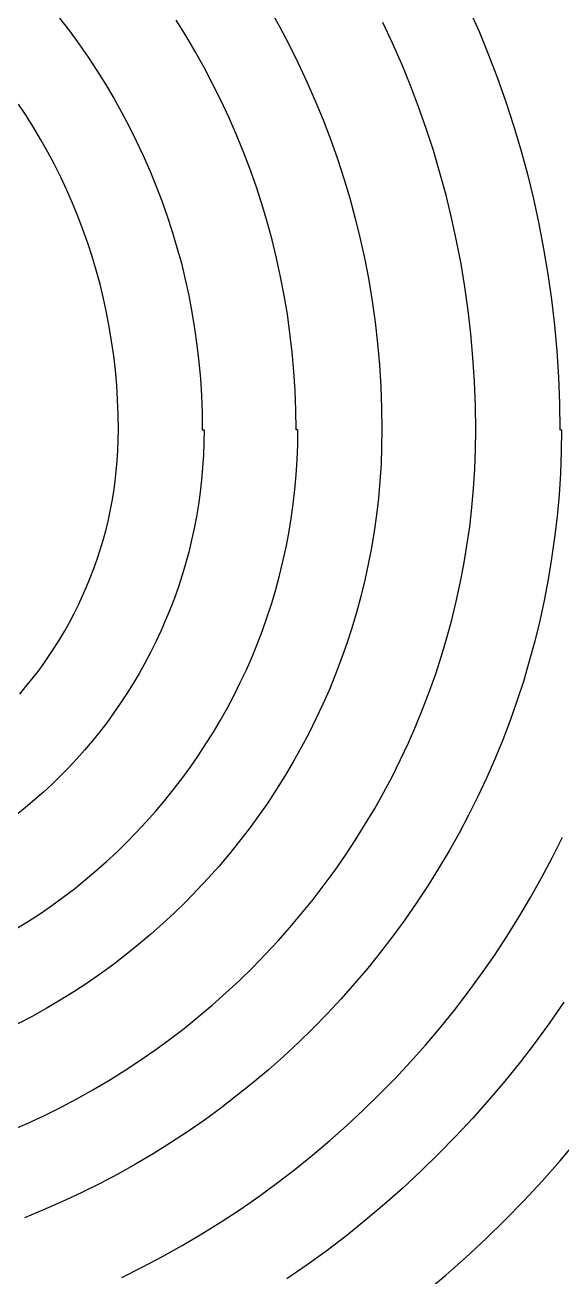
# Model space of a CAD drawing. Extents: x 0 to 82.9, y 0 to 81.
# Drawn here: x 45.73 to 51.45, y 31.46 to 44.82 of the extents above; entities that cross this region are included whole.
import ezdxf

# ---------------------------------------------------------------- set-up
doc = ezdxf.new("R2010")
doc.units = 0
doc.layers.get('0').update_dxf_attribs({"linetype": 'CONTINUOUS'})

msp = doc.modelspace()

# ---------------------------------------------------------------- linework, layer by layer
at = {"color": 0}
for p, q in [((46.0968, 44.891), (46.2015, 44.7559)), ((47.4405, 44.7065), (47.3371, 44.8716)), ((48.3334, 44.9915), (48.4396, 44.8014)), ((50.4582, 44.9915), (50.5658, 44.7492)), ((46.2015, 44.7559), (46.3021, 44.6169)), ((48.4396, 44.8014), (48.5415, 44.607)), ((49.6439, 44.6236), (49.5406, 44.8441)), ((50.5658, 44.7492), (50.6663, 44.5022)), ((46.3021, 44.6169), (46.3998, 44.4761)), ((47.541, 44.5368), (47.4405, 44.7065)), ((48.5415, 44.607), (48.6392, 44.4115)), ((49.7417, 44.4003), (49.6439, 44.6236)), ((46.3998, 44.4761), (46.4936, 44.3329)), ((47.6359, 44.366), (47.541, 44.5368)), ((50.6663, 44.5022), (50.7615, 44.2528)), ((47.727, 44.1925), (47.6359, 44.366)), ((48.6392, 44.4115), (48.7317, 44.2129)), ((49.8341, 44.1745), (49.7417, 44.4003)), ((46.4936, 44.3329), (46.5847, 44.1882)), ((48.7317, 44.2129), (48.8213, 44.0119)), ((50.7615, 44.2528), (50.8512, 44.0009)), ((46.5847, 44.1882), (46.6729, 44.0394)), ((47.8151, 44.0161), (47.727, 44.1925)), ((49.9209, 43.9455), (49.8341, 44.1745)), ((45.7412, 43.852), (45.6586, 43.9759)), ((46.6729, 44.0394), (46.7568, 43.8891)), ((47.8991, 43.8369), (47.8151, 44.0161)), ((48.8213, 44.0119), (48.9038, 43.8079)), ((50.0034, 43.7141), (49.9209, 43.9455)), ((50.8512, 44.0009), (50.9337, 43.7459)), ((45.8212, 43.7236), (45.7412, 43.852)), ((46.7568, 43.8891), (46.8369, 43.7374)), ((47.9778, 43.6563), (47.8991, 43.8369)), ((48.9038, 43.8079), (48.9825, 43.6026)), ((45.8971, 43.5942), (45.8212, 43.7236)), ((46.8369, 43.7374), (46.9138, 43.5818)), ((50.0793, 43.4799), (50.0034, 43.7141)), ((50.9337, 43.7459), (51.011, 43.4869)), ((45.9701, 43.4633), (45.8971, 43.5942)), ((46.9138, 43.5818), (46.9868, 43.4262)), ((48.0536, 43.4728), (47.9778, 43.6563)), ((48.9825, 43.6026), (49.0569, 43.3931)), ((46.0403, 43.3296), (45.9701, 43.4633)), ((46.9868, 43.4262), (47.0574, 43.2675)), ((48.1238, 43.2883), (48.0536, 43.4728)), ((50.1495, 43.2428), (50.0793, 43.4799)), ((51.011, 43.4869), (51.0812, 43.2262)), ((46.1077, 43.1945), (46.0403, 43.3296)), ((48.1902, 43.101), (48.1238, 43.2883)), ((49.0569, 43.3931), (49.1243, 43.1821)), ((46.1726, 43.0583), (46.1077, 43.1945)), ((47.0574, 43.2675), (47.1219, 43.1063)), ((49.1243, 43.1821), (49.1878, 42.9701)), ((50.2144, 43.0029), (50.1495, 43.2428)), ((51.0812, 43.2262), (51.1457, 42.9645)), ((46.2333, 42.9189), (46.1726, 43.0583)), ((47.1219, 43.1063), (47.184, 42.9436)), ((48.2505, 42.9108), (48.1902, 43.101)), ((50.2737, 42.762), (50.2144, 43.0029)), ((46.2897, 42.7799), (46.2333, 42.9189)), ((47.184, 42.9436), (47.2419, 42.7799)), ((48.3087, 42.7193), (48.2505, 42.9108)), ((49.1878, 42.9701), (49.2471, 42.7535)), ((51.1457, 42.9645), (51.2039, 42.6985)), ((46.3448, 42.6364), (46.2897, 42.7799)), ((47.2419, 42.7799), (47.2969, 42.6145)), ((49.2471, 42.7535), (49.2993, 42.5372)), ((50.3273, 42.5178), (50.2737, 42.762)), ((46.3959, 42.4931), (46.3448, 42.6364)), ((47.2969, 42.6145), (47.3467, 42.4462)), ((48.3609, 42.5263), (48.3087, 42.7193)), ((51.2039, 42.6985), (51.2547, 42.4311)), ((46.4425, 42.3485), (46.3959, 42.4931)), ((48.4092, 42.3305), (48.3609, 42.5263)), ((49.2993, 42.5372), (49.3476, 42.3168)), ((50.3742, 42.2727), (50.3273, 42.5178)), ((46.4855, 42.2025), (46.4425, 42.3485)), ((47.3467, 42.4462), (47.3936, 42.2769)), ((51.2547, 42.4311), (51.3002, 42.1612)), ((46.5268, 42.0536), (46.4855, 42.2025)), ((47.3936, 42.2769), (47.4349, 42.1047)), ((48.4519, 42.1337), (48.4092, 42.3305)), ((49.3476, 42.3168), (49.3903, 42.0963)), ((50.4155, 42.0261), (50.3742, 42.2727)), ((47.4349, 42.1047), (47.4719, 41.9322)), ((48.4904, 41.935), (48.4519, 42.1337)), ((49.3903, 42.0963), (49.4259, 41.873)), ((51.3002, 42.1612), (51.3373, 41.8895)), ((46.5624, 41.9033), (46.5268, 42.0536)), ((48.5235, 41.7354), (48.4904, 41.935)), ((50.45, 41.7752), (50.4155, 42.0261)), ((46.5956, 41.753), (46.5624, 41.9033)), ((47.4719, 41.9322), (47.5051, 41.7572)), ((49.4259, 41.873), (49.4577, 41.6486)), ((51.3373, 41.8895), (51.369, 41.6154)), ((46.6245, 41.6003), (46.5956, 41.753)), ((47.5051, 41.7572), (47.5354, 41.5823)), ((48.551, 41.5325), (48.5235, 41.7354)), ((50.479, 41.5244), (50.45, 41.7752)), ((46.6506, 41.4457), (46.6245, 41.6003)), ((47.5354, 41.5823), (47.5601, 41.4045)), ((49.4577, 41.6486), (49.4841, 41.4211)), ((51.369, 41.6154), (51.3941, 41.3399)), ((46.6729, 41.2916), (46.6506, 41.4457)), ((47.5601, 41.4045), (47.5795, 41.2267)), ((48.5743, 41.3286), (48.551, 41.5325)), ((49.4841, 41.4211), (49.5046, 41.1939)), ((50.5008, 41.2708), (50.479, 41.5244)), ((46.6908, 41.1357), (46.6729, 41.2916)), ((48.5923, 41.1233), (48.5743, 41.3286)), ((50.5174, 41.0161), (50.5008, 41.2708)), ((51.3941, 41.3399), (51.4117, 41.0616)), ((46.7046, 40.9773), (46.6908, 41.1357)), ((47.5795, 41.2267), (47.5961, 41.0464)), ((49.5046, 41.1939), (49.5198, 40.9635)), ((47.5961, 41.0464), (47.607, 40.8658)), ((48.6061, 40.9166), (48.5923, 41.1233)), ((50.5273, 40.7582), (50.5174, 41.0161)), ((51.4117, 41.0616), (51.423, 40.7818)), ((46.7141, 40.8189), (46.7046, 40.9773)), ((47.607, 40.8658), (47.6155, 40.6823)), ((48.6145, 40.7088), (48.6061, 40.9166)), ((49.5198, 40.9635), (49.5282, 40.7321)), ((46.7212, 40.6605), (46.7141, 40.8189)), ((49.5282, 40.7321), (49.5307, 40.5007)), ((50.5312, 40.5007), (50.5273, 40.7582)), ((51.423, 40.7818), (51.4255, 40.5007)), ((46.7222, 40.5007), (46.7212, 40.6605)), ((47.6155, 40.6823), (47.6169, 40.5007)), ((48.617, 40.5007), (48.6145, 40.7088)), ((46.7212, 40.3888), (46.7222, 40.5007)), ((46.7222, 40.5007), (46.7222, 40.5007)), ((47.6169, 40.5007), (47.6359, 40.5007)), ((47.6359, 40.5007), (47.6345, 40.3655)), ((48.6364, 40.5007), (48.617, 40.5007)), ((48.635, 40.3394), (48.6364, 40.5007)), ((49.5307, 40.5007), (49.5282, 40.3158)), ((50.5284, 40.2911), (50.5312, 40.5007)), ((50.5312, 40.5007), (50.5312, 40.5007)), ((50.5312, 40.5007), (50.5312, 40.5007)), ((50.5312, 40.5007), (50.5312, 40.5007)), ((50.5312, 40.5007), (50.5312, 40.5007)), ((50.5312, 40.5007), (50.5312, 40.5007)), ((50.5312, 40.5007), (50.5312, 40.5007)), ((50.5312, 40.5007), (50.5312, 40.5007)), ((50.5312, 40.5007), (50.5312, 40.5007)), ((50.5312, 40.5007), (50.5312, 40.5007)), ((50.5312, 40.5007), (50.5312, 40.5007)), ((50.5312, 40.5007), (50.5312, 40.5007)), ((50.5312, 40.5007), (50.5312, 40.5007)), ((50.5312, 40.5007), (50.5312, 40.5007)), ((50.5312, 40.5007), (50.5312, 40.5007)), ((50.5312, 40.5007), (50.5312, 40.5007)), ((50.5312, 40.5007), (50.5312, 40.5007)), ((50.5312, 40.5007), (50.5312, 40.5007)), ((50.5312, 40.5007), (50.5312, 40.5007)), ((50.5312, 40.5007), (50.5312, 40.5007)), ((50.5312, 40.5007), (50.5312, 40.5007)), ((50.5312, 40.5007), (50.5312, 40.5007)), ((50.5312, 40.5007), (50.5312, 40.5007)), ((50.5312, 40.5007), (50.5312, 40.5007)), ((50.5312, 40.5007), (50.5312, 40.5007)), ((50.5312, 40.5007), (50.5312, 40.5007)), ((50.5312, 40.5007), (50.5312, 40.5007)), ((50.5312, 40.5007), (50.5312, 40.5007)), ((50.5312, 40.5007), (50.5312, 40.5007)), ((50.5312, 40.5007), (50.5312, 40.5007)), ((50.5312, 40.5007), (50.5312, 40.5007)), ((50.5312, 40.5007), (50.5312, 40.5007)), ((50.5312, 40.5007), (50.5312, 40.5007)), ((50.5312, 40.5007), (50.5312, 40.5007)), ((50.5312, 40.5007), (50.5312, 40.5007)), ((50.5312, 40.5007), (50.5312, 40.5007)), ((50.5312, 40.5007), (50.5312, 40.5007)), ((50.5312, 40.5007), (50.5312, 40.5007)), ((50.5312, 40.5007), (50.5312, 40.5007)), ((50.5312, 40.5007), (50.5312, 40.5007)), ((50.5312, 40.5007), (50.5312, 40.5007)), ((50.5312, 40.5007), (50.5312, 40.5007)), ((50.5312, 40.5007), (50.5312, 40.5007)), ((50.5312, 40.5007), (50.5312, 40.5007)), ((50.5312, 40.5007), (50.5312, 40.5007)), ((50.5312, 40.5007), (50.5312, 40.5007)), ((50.5312, 40.5007), (50.5312, 40.5007)), ((50.5312, 40.5007), (50.5312, 40.5007)), ((50.5312, 40.5007), (50.5312, 40.5007)), ((50.5312, 40.5007), (50.5312, 40.5007)), ((50.5312, 40.5007), (50.5312, 40.5007)), ((50.5312, 40.5007), (50.5312, 40.5007)), ((50.5312, 40.5007), (50.5312, 40.5007)), ((50.5312, 40.5007), (50.5312, 40.5007)), ((50.5312, 40.5007), (50.5312, 40.5007)), ((50.5312, 40.5007), (50.5312, 40.5007)), ((50.5312, 40.5007), (50.5312, 40.5007)), ((50.5312, 40.5007), (50.5312, 40.5007)), ((50.5312, 40.5007), (50.5312, 40.5007)), ((50.5312, 40.5007), (50.5312, 40.5007)), ((50.5312, 40.5007), (50.5312, 40.5007)), ((50.5312, 40.5007), (50.5312, 40.5007)), ((50.5312, 40.5007), (50.5312, 40.5007)), ((50.5312, 40.5007), (50.5312, 40.5007)), ((50.5312, 40.5007), (50.5312, 40.5007)), ((51.4255, 40.5007), (51.4449, 40.5007)), ((51.4449, 40.5007), (51.4421, 40.2678)), ((46.7169, 40.2788), (46.7212, 40.3888)), ((47.6345, 40.3655), (47.6306, 40.2318)), ((48.6283, 40.1807), (48.635, 40.3394)), ((46.7099, 40.1683), (46.7169, 40.2788)), ((47.6306, 40.2318), (47.6208, 40.0981)), ((49.5282, 40.3158), (49.5226, 40.1341)), ((50.5202, 40.083), (50.5284, 40.2911)), ((51.4421, 40.2678), (51.4339, 40.036)), ((46.7004, 40.0597), (46.7099, 40.1683)), ((47.6208, 40.0981), (47.6098, 39.9658)), ((48.6184, 40.0209), (48.6283, 40.1807)), ((49.5226, 40.1341), (49.5102, 39.9535)), ((50.5079, 39.8762), (50.5202, 40.083)), ((46.6729, 39.8445), (46.688, 39.9521)), ((46.688, 39.9521), (46.7004, 40.0597)), ((47.6098, 39.9658), (47.5947, 39.8364)), ((48.6047, 39.8653), (48.6184, 40.0209)), ((49.5102, 39.9535), (49.4951, 39.7729)), ((51.4339, 40.036), (51.4188, 39.806)), ((46.6563, 39.7387), (46.6729, 39.8445)), ((47.5947, 39.8364), (47.5767, 39.7055)), ((48.587, 39.7083), (48.6047, 39.8653)), ((50.4885, 39.6709), (50.5079, 39.8762)), ((51.4188, 39.806), (51.398, 39.5774)), ((46.6355, 39.6325), (46.6563, 39.7387)), ((47.5767, 39.7055), (47.5548, 39.5774)), ((48.5648, 39.5538), (48.587, 39.7083)), ((49.4951, 39.7729), (49.4743, 39.5951)), ((50.4666, 39.467), (50.4885, 39.6709)), ((46.6122, 39.5277), (46.6355, 39.6325)), ((47.5548, 39.5774), (47.5297, 39.449)), ((48.5401, 39.3996), (48.5648, 39.5538)), ((49.4743, 39.5951), (49.4496, 39.4173)), ((51.398, 39.5774), (51.3719, 39.3513)), ((46.5596, 39.3224), (46.5875, 39.4243)), ((46.5875, 39.4243), (46.6122, 39.5277)), ((47.5297, 39.449), (47.5022, 39.3224)), ((48.5098, 39.2479), (48.5401, 39.3996)), ((49.4496, 39.4173), (49.4206, 39.2409)), ((50.4377, 39.2659), (50.4666, 39.467)), ((46.5296, 39.2204), (46.5596, 39.3224)), ((47.5022, 39.3224), (47.4719, 39.1954)), ((50.4045, 39.0645), (50.4377, 39.2659)), ((51.3719, 39.3513), (51.3401, 39.1266)), ((46.4965, 39.1199), (46.5296, 39.2204)), ((47.4719, 39.1954), (47.4391, 39.0715)), ((48.4766, 39.0962), (48.5098, 39.2479)), ((49.4206, 39.2409), (49.3861, 39.0673)), ((46.4234, 38.9213), (46.4605, 39.0204)), ((46.4605, 39.0204), (46.4965, 39.1199)), ((47.4391, 39.0715), (47.4017, 38.9488)), ((48.4406, 38.946), (48.4766, 39.0962)), ((49.3861, 39.0673), (49.349, 38.8952)), ((50.3661, 38.8662), (50.4045, 39.0645)), ((51.3401, 39.1266), (51.3045, 38.9033)), ((46.3832, 38.825), (46.4234, 38.9213)), ((47.4017, 38.9488), (47.3618, 38.8264)), ((48.4008, 38.7985), (48.4406, 38.946)), ((49.349, 38.8952), (49.3078, 38.7244)), ((50.323, 38.669), (50.3661, 38.8662)), ((51.3045, 38.9033), (51.2618, 38.6814)), ((46.3419, 38.7283), (46.3832, 38.825)), ((47.3618, 38.8264), (47.3191, 38.7064)), ((48.3567, 38.651), (48.4008, 38.7985)), ((46.2509, 38.5396), (46.2979, 38.6334)), ((46.2979, 38.6334), (46.3419, 38.7283)), ((47.3191, 38.7064), (47.2736, 38.5865)), ((48.3087, 38.505), (48.3567, 38.651)), ((49.3078, 38.7244), (49.2608, 38.5533)), ((50.2751, 38.4736), (50.323, 38.669)), ((51.2618, 38.6814), (51.2135, 38.4623)), ((46.203, 38.4471), (46.2509, 38.5396)), ((47.2253, 38.4694), (47.1745, 38.3536)), ((47.2736, 38.5865), (47.2253, 38.4694)), ((48.2589, 38.3618), (48.3087, 38.505)), ((49.2608, 38.5533), (49.2111, 38.3865)), ((50.2225, 38.2806), (50.2751, 38.4736)), ((51.2135, 38.4623), (51.1598, 38.2461)), ((46.0982, 38.2683), (46.1504, 38.3575)), ((46.1504, 38.3575), (46.203, 38.4471)), ((47.1745, 38.3536), (47.1205, 38.2379)), ((48.2039, 38.2199), (48.2589, 38.3618)), ((49.2111, 38.3865), (49.1575, 38.2199)), ((46.0431, 38.1801), (46.0982, 38.2683)), ((47.1205, 38.2379), (47.0641, 38.1247)), ((48.1471, 38.0792), (48.2039, 38.2199)), ((49.1575, 38.2199), (49.0982, 38.0559)), ((50.1661, 38.0891), (50.2225, 38.2806)), ((51.1598, 38.2461), (51.1016, 38.0312)), ((45.9274, 38.0076), (45.9863, 38.0929)), ((45.9863, 38.0929), (46.0431, 38.1801)), ((47.0641, 38.1247), (47.0048, 38.0132)), ((48.0868, 37.9416), (48.1471, 38.0792)), ((50.104, 37.8989), (50.1661, 38.0891)), ((45.8668, 37.9236), (45.9274, 38.0076)), ((47.0048, 38.0132), (46.9441, 37.9017)), ((48.0219, 37.8037), (48.0868, 37.9416)), ((49.0982, 38.0559), (49.0375, 37.8933)), ((51.1016, 38.0312), (51.0385, 37.8174)), ((45.7369, 37.761), (45.8668, 37.9236)), ((46.8796, 37.7941), (46.8118, 37.6865)), ((46.9441, 37.9017), (46.8796, 37.7941)), ((47.9559, 37.6686), (48.0219, 37.8037)), ((49.0375, 37.8933), (48.9712, 37.7321)), ((50.038, 37.7112), (50.104, 37.8989)), ((51.0385, 37.8174), (50.9693, 37.6068)), ((45.671, 37.6809), (45.7369, 37.761)), ((46.8118, 37.6865), (46.7431, 37.5818)), ((47.8839, 37.5363), (47.9559, 37.6686)), ((48.9712, 37.7321), (48.901, 37.5737)), ((49.9678, 37.5267), (50.038, 37.7112)), ((46.7431, 37.5818), (46.6714, 37.4784)), ((47.8109, 37.404), (47.8839, 37.5363)), ((48.901, 37.5737), (48.828, 37.4163)), ((49.8934, 37.3433), (49.9678, 37.5267)), ((50.9693, 37.6068), (50.8963, 37.3987)), ((46.6714, 37.4784), (46.5984, 37.3765)), ((47.7351, 37.2759), (47.8109, 37.404)), ((48.828, 37.4163), (48.7507, 37.2622)), ((50.8963, 37.3987), (50.818, 37.192)), ((46.5212, 37.2773), (46.4425, 37.1796)), ((46.5984, 37.3765), (46.5212, 37.2773)), ((47.6553, 37.1493), (47.7351, 37.2759)), ((48.7507, 37.2622), (48.671, 37.1105)), ((49.8133, 37.163), (49.8934, 37.3433)), ((46.4425, 37.1796), (46.3613, 37.0829)), ((47.5728, 37.0223), (47.6553, 37.1493)), ((49.7293, 36.9838), (49.8133, 37.163)), ((50.818, 37.192), (50.7337, 36.988)), ((46.3613, 37.0829), (46.2788, 36.9895)), ((47.4871, 36.8998), (47.5728, 37.0223)), ((48.671, 37.1105), (48.587, 36.9605)), ((46.1931, 36.8984), (46.1049, 36.8088)), ((46.2788, 36.9895), (46.1931, 36.8984)), ((47.3989, 36.7785), (47.4871, 36.8998)), ((48.587, 36.9605), (48.4988, 36.8131)), ((49.6425, 36.8074), (49.7293, 36.9838)), ((50.7337, 36.988), (50.6455, 36.7866)), ((46.1049, 36.8088), (46.0156, 36.7206)), ((47.3082, 36.66), (47.3989, 36.7785)), ((48.4988, 36.8131), (48.4078, 36.667)), ((49.5501, 36.6339), (49.6425, 36.8074)), ((50.6455, 36.7866), (50.5534, 36.5883)), ((45.9246, 36.6353), (45.8294, 36.5524)), ((46.0156, 36.7206), (45.9246, 36.6353)), ((47.2144, 36.5442), (47.3082, 36.66)), ((48.4078, 36.667), (48.314, 36.5234)), ((49.4552, 36.4628), (49.5501, 36.6339)), ((45.7345, 36.4712), (45.6364, 36.3926)), ((45.8294, 36.5524), (45.7345, 36.4712)), ((47.1177, 36.4299), (47.2144, 36.5442)), ((48.314, 36.5234), (48.2163, 36.383)), ((49.3543, 36.2948), (49.4552, 36.4628)), ((50.5534, 36.5883), (50.4553, 36.3911)), ((47.0186, 36.3181), (47.1177, 36.4299)), ((48.2163, 36.383), (48.1157, 36.2437)), ((50.4553, 36.3911), (50.3534, 36.1982)), ((46.8118, 36.1019), (46.9166, 36.2095)), ((46.9166, 36.2095), (47.0186, 36.3181)), ((48.1157, 36.2437), (48.0109, 36.1086)), ((49.251, 36.128), (49.3543, 36.2948)), ((50.3534, 36.1982), (50.2476, 36.008)), ((46.706, 35.9971), (46.8118, 36.1019)), ((48.0109, 36.1086), (47.9033, 35.9752)), ((49.1437, 35.9639), (49.251, 36.128)), ((51.3472, 35.9364), (51.4544, 36.1541)), ((46.5956, 35.8965), (46.706, 35.9971)), ((47.9033, 35.9752), (47.7933, 35.844)), ((49.0319, 35.8041), (49.1437, 35.9639)), ((50.2476, 36.008), (50.1357, 35.8207)), ((51.2329, 35.723), (51.3472, 35.9364)), ((46.3695, 35.6993), (46.4841, 35.7974)), ((46.4841, 35.7974), (46.5956, 35.8965)), ((47.7933, 35.844), (47.68, 35.7173)), ((48.9162, 35.6471), (49.0319, 35.8041)), ((50.1357, 35.8207), (50.02, 35.6362)), ((46.2538, 35.6059), (46.3695, 35.6993)), ((47.68, 35.7173), (47.5629, 35.5921)), ((51.1143, 35.5106), (51.2329, 35.723)), ((46.1352, 35.5148), (46.2538, 35.6059)), ((47.5629, 35.5921), (47.4444, 35.4693)), ((48.7976, 35.4912), (48.9162, 35.6471)), ((50.02, 35.6362), (49.9001, 35.4542)), ((45.8914, 35.3413), (46.0142, 35.4266)), ((46.0142, 35.4266), (46.1352, 35.5148)), ((47.4444, 35.4693), (47.322, 35.3494)), ((48.6752, 35.3399), (48.7976, 35.4912)), ((49.9001, 35.4542), (49.7762, 35.275)), ((50.9916, 35.3025), (51.1143, 35.5106)), ((45.6378, 35.18), (45.7659, 35.2585)), ((45.7659, 35.2585), (45.8914, 35.3413)), ((47.322, 35.3494), (47.1964, 35.2337)), ((48.5496, 35.191), (48.6752, 35.3399)), ((49.7762, 35.275), (49.6478, 35.1)), ((50.8635, 35.0973), (50.9916, 35.3025)), ((47.1964, 35.2337), (47.0697, 35.1207)), ((48.4202, 35.0449), (48.5496, 35.191)), ((46.9388, 35.0104), (46.8051, 34.903)), ((47.0697, 35.1207), (46.9388, 35.0104)), ((48.2879, 34.903), (48.4202, 35.0449)), ((49.6478, 35.1), (49.5155, 34.9278)), ((50.7298, 34.8947), (50.8635, 35.0973)), ((46.8051, 34.903), (46.67, 34.7982)), ((48.1513, 34.7624), (48.2879, 34.903)), ((49.5155, 34.9278), (49.3808, 34.7582)), ((50.5919, 34.6976), (50.7298, 34.8947)), ((46.67, 34.7982), (46.5307, 34.6976)), ((48.0124, 34.6259), (48.1513, 34.7624)), ((49.3808, 34.7582), (49.24, 34.5929)), ((46.3903, 34.5998), (46.247, 34.5061)), ((46.5307, 34.6976), (46.3903, 34.5998)), ((47.8688, 34.4937), (48.0124, 34.6259)), ((49.24, 34.5929), (49.0968, 34.4303)), ((50.45, 34.5019), (50.5919, 34.6976)), ((46.247, 34.5061), (46.1024, 34.4151)), ((47.7227, 34.3642), (47.8688, 34.4937)), ((50.304, 34.3104), (50.45, 34.5019)), ((45.9535, 34.3269), (45.8033, 34.2429)), ((46.1024, 34.4151), (45.9535, 34.3269)), ((47.5738, 34.2387), (47.7227, 34.3642)), ((49.0968, 34.4303), (48.9493, 34.2718)), ((51.471, 34.3958), (51.3211, 34.1795)), ((45.8033, 34.2429), (45.6516, 34.1629)), ((47.4225, 34.1161), (47.5738, 34.2387)), ((48.9493, 34.2718), (48.7962, 34.1161)), ((50.1523, 34.123), (50.304, 34.3104)), ((47.268, 33.9976), (47.4225, 34.1161)), ((48.7962, 34.1161), (48.6421, 33.9645)), ((49.9967, 33.9383), (50.1523, 34.123)), ((51.3211, 34.1795), (51.1665, 33.9673)), ((47.1096, 33.8818), (47.268, 33.9976)), ((48.6421, 33.9645), (48.4837, 33.8171)), ((49.8369, 33.7592), (49.9967, 33.9383)), ((51.1665, 33.9673), (51.0067, 33.7578)), ((46.9498, 33.7716), (47.1096, 33.8818)), ((48.4837, 33.8171), (48.321, 33.6737)), ((46.6203, 33.5594), (46.7857, 33.6627)), ((46.7857, 33.6627), (46.9498, 33.7716)), ((48.321, 33.6737), (48.1556, 33.5332)), ((49.6729, 33.5828), (49.8369, 33.7592)), ((51.0067, 33.7578), (50.8413, 33.5539)), ((46.451, 33.4602), (46.6203, 33.5594)), ((48.1556, 33.5332), (47.9859, 33.3981)), ((49.5032, 33.4105), (49.6729, 33.5828)), ((50.8413, 33.5539), (50.6719, 33.354)), ((46.2802, 33.3637), (46.451, 33.4602)), ((47.9859, 33.3981), (47.8137, 33.2659)), ((49.3324, 33.2424), (49.5032, 33.4105)), ((45.9299, 33.1845), (46.1063, 33.2714)), ((46.1063, 33.2714), (46.2802, 33.3637)), ((47.8137, 33.2659), (47.6388, 33.1377)), ((50.6719, 33.354), (50.4984, 33.157)), ((45.751, 33.1005), (45.9299, 33.1845)), ((47.6388, 33.1377), (47.4595, 33.0137)), ((49.1561, 33.0784), (49.3324, 33.2424)), ((50.4984, 33.157), (50.3192, 32.9654)), ((45.5704, 33.0219), (45.751, 33.1005)), ((47.4595, 33.0137), (47.2779, 32.8938)), ((48.9754, 32.9186), (49.1561, 33.0784)), ((47.2779, 32.8938), (47.093, 32.778)), ((48.7909, 32.7629), (48.9754, 32.9186)), ((50.3192, 32.9654), (50.1357, 32.778)), ((51.4283, 32.6995), (51.6132, 32.9186)), ((47.093, 32.778), (46.9057, 32.6678)), ((48.6033, 32.6113), (48.7909, 32.7629)), ((50.1357, 32.778), (49.9484, 32.5947)), ((46.9057, 32.6678), (46.7155, 32.5603)), ((48.4117, 32.4638), (48.6033, 32.6113)), ((49.9484, 32.5947), (49.7568, 32.4156)), ((51.2382, 32.4859), (51.4283, 32.6995)), ((46.5212, 32.4583), (46.3254, 32.3605)), ((46.7155, 32.5603), (46.5212, 32.4583)), ((48.2177, 32.3219), (48.4117, 32.4638)), ((51.0427, 32.275), (51.2382, 32.4859)), ((46.3254, 32.3605), (46.1271, 32.2682)), ((48.0191, 32.1841), (48.2177, 32.3219)), ((49.7568, 32.4156), (49.5596, 32.2419)), ((46.1271, 32.2682), (45.926, 32.18)), ((49.5596, 32.2419), (49.36, 32.0725)), ((50.8427, 32.0711), (51.0427, 32.275)), ((45.926, 32.18), (45.7218, 32.0959)), ((47.6127, 31.9236), (47.8166, 32.0518)), ((47.8166, 32.0518), (48.0191, 32.1841)), ((49.36, 32.0725), (49.1561, 31.9071)), ((50.6374, 31.8713), (50.8427, 32.0711)), ((47.4031, 31.7996), (47.6127, 31.9236)), ((47.1921, 31.6811), (47.4031, 31.7996)), ((49.1561, 31.9071), (48.9465, 31.7472)), ((50.4278, 31.6756), (50.6374, 31.8713)), ((46.9773, 31.5681), (47.1921, 31.6811)), ((48.9465, 31.7472), (48.7345, 31.5929)), ((50.2144, 31.4854), (50.4278, 31.6756)), ((46.7596, 31.4592), (46.9773, 31.5681)), ((48.7345, 31.5929), (48.5179, 31.4427)), ((49.9967, 31.3008), (50.2144, 31.4854))]:
    msp.add_line(p, q, dxfattribs=at)

doc.saveas('drawing.dxf')
